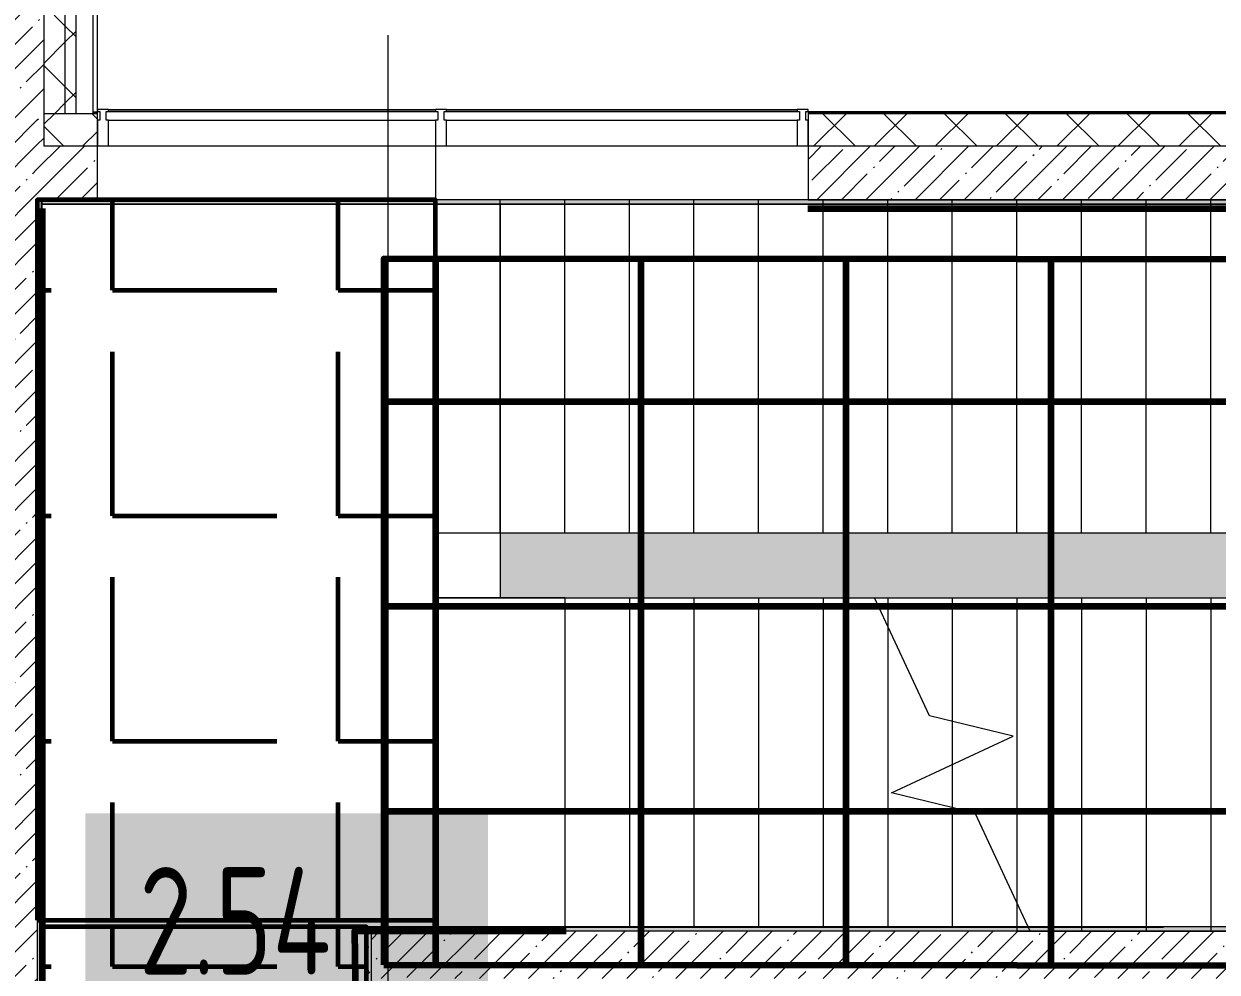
# Model space of a CAD drawing. Header units: millimetres. Extents: x -164500 to 426394, y -23753 to 102118.
# Drawn here: x 241740 to 247282, y 17559 to 21967 of the extents above; entities that cross this region are included whole.
import ezdxf

# ---------------------------------------------------------------- set-up
doc = ezdxf.new("R2010")
doc.units = ezdxf.units.MM
for name, color, linetype, lineweight in [('336 лестницы', 150, 'Continuous', 120), ('374 ПК-4', 211, 'Continuous', 120), ('469 плитка КР10 лестницы', 130, 'Continuous', 60), ('A-FLOR', 7, 'Continuous', 9), ('A-GLAZ-1', 7, 'Continuous', 5), ('A-GLAZ-CWMG', 7, 'Continuous', 9), ('A-GLAZ-CWMG-1', 7, 'Continuous', 20), ('A-WALL', 7, 'Continuous', 5), ('I-WALL', 7, 'Continuous', 5), ('S-STRS', 7, 'Continuous', 9), ('S-STRS-MBND', 7, 'Continuous', 9), ('Оси', 7, 'Continuous', 9)]:
    doc.layers.add(name, color=color, linetype=linetype, lineweight=lineweight)
doc.layers.add('A-AREA-PATT-2', color=7, linetype='Continuous', lineweight=5, true_color=0xcde0ef, transparency=1)
doc.layers.add('A-WALL-1', color=9, linetype='Continuous', lineweight=5, true_color=0x808080)
doc.layers.add('A-WALL-FNSH-1', color=9, linetype='Continuous', lineweight=5, true_color=0x808080)
doc.styles.add('СПДС', font='ГОСТ тип А.ttf', dxfattribs={"width": 0.9})
pattern_1 = [(45, (148772.12, -0.94), (-114.04925, 114.04925), []), (45, (148886.17, -0.94), (-114.04925, 114.04925), [201.612, -40.322, 6.706, -33.617])]
pattern_2 = [(45, (148772.12, -0.94), (-141.42136, 141.42136), []), (135, (148772.12, -0.94), (-141.42136, -141.42136), [])]
pattern_3 = [(0, (148772.123, -0.94), (243.84, 60.96), [20.117, -162.763, 20.117, -162.763, -975.36]), (0, (148772.123, -0.94), (243.84, 60.96), [-365.76, 20.117, -345.643, 20.117, -162.763, -426.72]), (0, (148772.123, -0.94), (243.84, 60.96), [-914.4, 20.117, -101.803, 20.117, -284.683]), (120, (148863.563, 29.54), (-174.71291, 180.691634), [20.117, -162.763, 20.117, -162.763, -975.36]), (120, (148863.563, 29.54), (-174.71291, 180.691634), [-365.76, 20.117, -345.643, 20.117, -162.763, -426.72]), (120, (148863.563, 29.54), (-174.71291, 180.691634), [-914.4, 20.117, -101.803, 20.117, -284.683]), (240, (148894.043, 151.46), (-69.12709, -241.651634), [20.117, -162.763, 20.117, -162.763, -975.36]), (240, (148894.043, 151.46), (-69.12709, -241.651634), [-365.76, 20.117, -345.643, 20.117, -162.763, -426.72]), (240, (148894.043, 151.46), (-69.12709, -241.651634), [-914.4, 20.117, -101.803, 20.117, -284.683])]
pattern_4 = [(0, (354260.5, 27014.1), (0, 1047.75), [762, -285.75]), (90, (354260.5, 27014.1), (-1047.75, 6e-14), [762, -285.75])]

# ---------------------------------------------------------------- blocks, each defined once
blk = doc.blocks.new('Прямоугольный импост - Импост структурный с накладкой - 170мм-22874499-Объем проектирования 2 этажа')
at = {"layer": 'A-GLAZ-CWMG-1'}
for p, q in [((0, 160), (-50, 160)), ((-50, 160), (-50, 40)), ((0, 40), (0, 160)), ((-50, 40), (-40, 40)), ((-40, 0), (-50, 0)), ((-50, 0), (-50, -10)), ((-40, 40), (-40, 0)), ((-10, 0), (-10, 40)), ((-10, 40), (0, 40)), ((0, 0), (-10, 0)), ((0, -10), (0, 0)), ((-50, -10), (0, -10))]:
    blk.add_line(p, q, dxfattribs=at)
blk = doc.blocks.new('PNS_Панель прямоугольная1 - Нр_Стекло - 40мм-22959730-Объем проектирования 2 этажа')
at = {"layer": 'A-GLAZ-1'}
for p, q in [((-770, 0), (770, 0)), ((760, 0), (-760, 0)), ((-760, -40), (760, -40))]:
    blk.add_line(p, q, dxfattribs=at)
blk = doc.blocks.new('PNS_Панель прямоугольная1 - Нр_Стекло - 40мм-23689183-Объем проектирования 2 этажа')
at = {"layer": 'A-GLAZ-1'}
for p, q in [((-825, 0), (825, 0)), ((815, 0), (-815, 0)), ((-815, -40), (815, -40))]:
    blk.add_line(p, q, dxfattribs=at)
blk = doc.blocks.new('Прямоугольный импост - Импост структурный с накладкой - 170мм-22874516-Объем проектирования 2 этажа')
at = {"layer": 'A-GLAZ-CWMG-1'}
for p, q in [((-50, 40), (-50, 160)), ((-50, 160), (0, 160)), ((0, 160), (0, 40)), ((-40, 40), (-50, 40)), ((-50, -10), (-50, 0)), ((-50, 0), (-40, 0)), ((-40, 0), (-40, 40)), ((-10, 40), (-10, 0)), ((0, 40), (-10, 40)), ((-10, 0), (0, 0)), ((0, 0), (0, -10)), ((0, -10), (-50, -10))]:
    blk.add_line(p, q, dxfattribs=at)
blk = doc.blocks.new('Прямоугольный импост - Импост структурный с накладкой - 170мм-22855553-Объем проектирования 2 этажа')
at = {"layer": 'A-GLAZ-CWMG'}
for p, q in [((93360, 21570), (94880, 21570)), ((93360, 21400), (94880, 21400))]:
    blk.add_line(p, q, dxfattribs=at)
blk = doc.blocks.new('Прямоугольный импост - Импост структурный с накладкой - 170мм-23689142-Объем проектирования 2 этажа')
at = {"layer": 'A-GLAZ-CWMG'}
for p, q in [((94930, 21570), (96560, 21570)), ((94930, 21400), (96560, 21400))]:
    blk.add_line(p, q, dxfattribs=at)
blk = doc.blocks.new('Прямоугольный импост - Импост структурный с накладкой - 170мм-22874498-Объем проектирования 2 этажа')
at = {"layer": 'A-GLAZ-CWMG-1'}
for p, q in [((-25, 40), (-25, 160)), ((-25, 160), (25, 160)), ((25, 160), (25, 40)), ((-15, 40), (-25, 40)), ((-25, -10), (-25, 0)), ((-25, 0), (-15, 0)), ((-15, 0), (-15, 40)), ((15, 40), (15, 0)), ((25, 40), (15, 40)), ((15, 0), (25, 0)), ((25, 0), (25, -10)), ((25, -10), (-25, -10))]:
    blk.add_line(p, q, dxfattribs=at)

msp = doc.modelspace()

# ---------------------------------------------------------------- hatches: boundary and pattern name
at = {"layer": '336 лестницы'}
h = msp.add_hatch(dxfattribs=at)
h.set_pattern_fill('ANSI37', color=256, scale=300, angle=45)
h.set_pattern_definition([(90, (205553.1, 26879), (-952.5, 0), []), (180, (205553.1, 26879), (-6e-14, -952.5), [])])
h.paths.add_polyline_path([(243411.123, 17592.834), (249291.867, 17589.372), (249291.867, 20871.264), (243411.123, 20874.727)])
at = {"layer": '469 плитка КР10 лестницы'}
h = msp.add_hatch(dxfattribs=at)
h.set_pattern_fill('ANGLE', color=256, scale=150)
h.set_pattern_definition(pattern_4)
h.paths.add_polyline_path([(241802.123, 17800.557), (243652.123, 17800.557), (243652.123, 21149.059), (241802.123, 21149.059)])
h = msp.add_hatch(dxfattribs=at)
h.set_pattern_fill('ANGLE', color=256, scale=150)
h.set_pattern_definition(pattern_4)
h.paths.add_polyline_path([(241827.123, 13539.059), (243331.123, 13539.059), (243331.123, 17770.059), (241827.123, 17770.059)])
at = {"layer": 'A-AREA-PATT-2'}
h = msp.add_hatch(color=256, dxfattribs=at)
h.paths.add_polyline_path([(247852.123, 19299.059), (247852.123, 19599.059), (243952.123, 19599.059), (243952.123, 19299.059), (247552.123, 19299.059)])
h.paths.add_polyline_path([(249092.123, 20724.059), (249331.623, 20724.059), (249331.623, 20748.559), (249017.123, 20748.559), (249017.123, 20724.059), (249042.123, 20724.059)])
h.paths.add_polyline_path([(245382.123, 21129.059), (245449.725, 21129.059), (245449.725, 21139.059), (245332.042, 21139.059), (245332.042, 21129.059), (245337.646, 21129.059)])
at = {"layer": 'A-WALL'}
h = msp.add_hatch(dxfattribs=at)
h.set_pattern_fill('FP_24', color=256, style=0, pattern_type=2)
h.set_pattern_definition(pattern_2)
h.paths.add_polyline_path([(241932.123, 21549.059), (241982.123, 21549.059), (241982.123, 27249.058), (241932.123, 27248.429), (241932.123, 21552.059)])
h = msp.add_hatch(dxfattribs=at)
h.set_pattern_fill('FP_24', color=256, style=0, pattern_type=2)
h.set_pattern_definition(pattern_2)
h.paths.add_polyline_path([(241832.123, 21549.059), (241932.123, 21549.059), (241932.123, 27199.058), (241832.123, 27199.058), (241832.123, 21552.059)])
h = msp.add_hatch(dxfattribs=at)
h.set_pattern_fill('FP_24', color=256, style=0, pattern_type=2)
h.set_pattern_definition(pattern_2)
h.paths.add_polyline_path([(259122.123, 21399.059), (260022.123, 21399.059), (260022.123, 21549.059), (258722.572, 21549.059), (258722.572, 21399.059)])
h.paths.add_polyline_path([(254322.34, 21399.059), (255622.572, 21399.059), (255622.572, 21549.059), (254322.34, 21549.059)])
h.paths.add_polyline_path([(257822.572, 21399.059), (257822.572, 21549.059), (256522.572, 21549.059), (256522.572, 21399.059), (257294.361, 21399.059)])
h.paths.add_polyline_path([(252022.34, 21399.059), (252022.34, 21549.059), (250822.123, 21549.059), (250822.123, 21399.059)])
h.paths.add_polyline_path([(249847.123, 21399.059), (249922.123, 21399.059), (249922.123, 21549.059), (245382.123, 21549.059), (245382.123, 21399.059), (249637.123, 21399.059)])
h.paths.add_polyline_path([(242082.123, 21399.059), (242082.123, 21549.059), (241832.123, 21549.059), (241832.123, 21399.059)])
h.paths.add_polyline_path([(266689.908, 21399.059), (268022.34, 21399.059), (268022.34, 21549.059), (266672.572, 21549.059), (266672.572, 21399.059)])
h.paths.add_polyline_path([(264521.705, 21399.059), (265772.572, 21399.059), (265772.572, 21549.059), (264372.572, 21549.059), (264372.572, 21399.059)])
h.paths.add_polyline_path([(260922.123, 21399.059), (262072.572, 21399.059), (262072.572, 21549.059), (260922.123, 21549.059)])
h.paths.add_polyline_path([(273602.123, 21399.059), (274002.123, 21399.059), (274002.123, 21549.059), (268922.34, 21549.059), (268922.34, 21399.059), (272471.783, 21399.059)])
at = {"layer": 'I-WALL'}
h = msp.add_hatch(dxfattribs=at)
h.set_pattern_fill('FP_1', color=256, style=0, pattern_type=2)
h.set_pattern_definition(pattern_1)
h.paths.add_polyline_path([(241822.123, 21399.059), (241832.123, 21399.059), (241832.123, 27099.058), (241582.123, 27099.058), (241582.123, 21549.059), (241802.123, 21549.059), (241802.123, 21399.059)])
h = msp.add_hatch(dxfattribs=at)
h.set_pattern_fill('FP_1', color=256, style=0, pattern_type=2)
h.set_pattern_definition(pattern_1)
h.paths.add_polyline_path([(241755.572, 13619.059), (241772.123, 13619.059), (241772.123, 13627.059), (241802.123, 13627.059), (241802.123, 21549.059), (241582.123, 21549.059), (241582.123, 13619.059)])
h = msp.add_hatch(dxfattribs=at)
h.set_pattern_fill('FP_1', color=256, style=0, pattern_type=2)
h.set_pattern_definition(pattern_1)
h.paths.add_polyline_path([(249017.123, 21149.059), (249332.123, 21149.059), (249332.123, 21399.059), (245382.123, 21399.059), (245382.123, 21149.059), (246453.345, 21149.059)])
h.paths.add_polyline_path([(241822.623, 21149.059), (242082.123, 21149.059), (242082.123, 21399.059), (241802.123, 21399.059), (241802.123, 21149.059), (241822.123, 21149.059)])
h = msp.add_hatch(dxfattribs=at)
h.set_pattern_fill('FP_191', color=256, style=0, pattern_type=2)
h.set_pattern_definition(pattern_3)
h.paths.add_polyline_path([(241822.123, 13627.059), (241822.123, 21149.059), (241802.123, 21149.059), (241802.898, 13627.059), (241814.123, 13627.059)])
h = msp.add_hatch(dxfattribs=at)
h.set_pattern_fill('FP_191', color=256, style=0, pattern_type=2)
h.set_pattern_definition(pattern_3)
h.paths.add_polyline_path([(249017.123, 21129.059), (249331.123, 21129.059), (249332.123, 21149.059), (241822.623, 21149.059), (241822.623, 21129.059), (247852.123, 21129.059)])
h = msp.add_hatch(dxfattribs=at)
h.set_pattern_fill('FP_191', color=256, style=0, pattern_type=2)
h.set_pattern_definition(pattern_3)
h.paths.add_polyline_path([(243352.123, 13619.059), (243352.123, 17769.059), (243332.123, 17769.059), (243332.123, 13640.059)])
h.paths.add_polyline_path([(243332.123, 13619.059), (243352.123, 13619.059), (243332.123, 13639.059)])
h = msp.add_hatch(dxfattribs=at)
h.set_pattern_fill('FP_191', color=256, style=0, pattern_type=2)
h.set_pattern_definition(pattern_3)
h.paths.add_polyline_path([(249352.123, 17749.059), (249352.123, 17769.059), (243352.123, 17769.059), (243352.123, 17749.059), (249344.283, 17749.059)])
h = msp.add_hatch(dxfattribs=at)
h.set_pattern_fill('FP_1', color=256, style=0, pattern_type=2)
h.set_pattern_definition(pattern_1)
h.paths.add_polyline_path([(244507.646, 17529.059), (249572.123, 17529.059), (249572.123, 17749.059), (243352.123, 17749.059), (243352.123, 17529.059), (244359.191, 17529.059)])

# ---------------------------------------------------------------- linework, layer by layer
at = {"layer": '336 лестницы'}
msp.add_lwpolyline([(243411.123, 17592.834), (249291.867, 17589.372), (249291.867, 20871.264), (243411.123, 20874.727)], close=True, dxfattribs=at)
at = {"layer": '374 ПК-4'}
for points in [[(241876.123, 13599.059), (241826.123, 13599.059), (241826.123, 21108.059)], [(245381.123, 21108.059), (249331.123, 21108.059), (249330.123, 17750.059), (247851.123, 17750.059)], [(244259.168, 17750.059), (243275.37, 17750.059), (243331.123, 13619.059), (243226.123, 13620.059)]]:
    msp.add_lwpolyline(points, dxfattribs=at)
at = {"layer": '469 плитка КР10 лестницы'}
for points in [[(241802.123, 17800.557), (243652.123, 17800.557), (243652.123, 21149.059), (241802.123, 21149.059)], [(241827.123, 13539.059), (243331.123, 13539.059), (243331.123, 17770.059), (241827.123, 17770.059)]]:
    msp.add_lwpolyline(points, close=True, dxfattribs=at)
at = {"layer": 'A-FLOR'}
for p, q in [((242116.939, 21400), (243652.123, 21400)), ((242116.939, 21399.059), (243652.123, 21399.059)), ((243652.123, 21400), (243652.123, 21150)), ((243652.123, 21399.059), (243652.123, 21149.059)), ((241822.123, 13640), (241822.123, 21130)), ((241822.123, 13639.059), (241822.123, 21129.059)), ((241822.623, 21130), (243952.123, 21130)), ((241822.623, 21129.059), (243952.123, 21129.059)), ((243652.123, 21130), (243652.123, 19300)), ((243652.123, 21129.059), (243652.123, 19299.059)), ((243952.123, 21130), (243952.123, 19300)), ((243952.123, 21129.059), (243952.123, 19299.059)), ((243652.123, 19300), (244252.123, 19300)), ((243652.123, 19299.059), (244252.123, 19299.059)), ((244252.123, 19300), (244252.123, 17770)), ((244252.123, 19299.059), (244252.123, 17769.059)), ((243331.123, 17750), (243331.123, 13640)), ((243331.123, 17749.059), (243331.123, 13639.059))]:
    msp.add_line(p, q, dxfattribs=at)
at = {"layer": 'A-WALL'}
for p, q in [((242062.123, 21549.059), (242062.123, 27329.058)), ((241982.123, 21549.059), (241982.123, 27249.058)), ((241932.123, 21549.059), (241932.123, 27199.058)), ((241832.123, 27099.058), (241832.123, 21399.059)), ((242082.123, 21549.059), (241832.123, 21549.059)), ((242062.123, 21557.059), (242082.123, 21557.059)), ((242082.123, 21552.059), (242062.123, 21552.059)), ((249922.123, 21552.059), (245382.123, 21552.059)), ((249922.123, 21549.059), (245382.123, 21549.059)), ((241832.123, 21399.059), (242082.123, 21399.059)), ((245382.123, 21399.059), (249922.123, 21399.059)), ((241802.123, 21149.059), (241822.123, 21149.059)), ((241802.123, 21149.059), (241802.123, 13627.059)), ((243332.123, 17769.059), (243332.123, 13639.059)), ((249352.123, 17749.059), (243352.123, 17749.059))]:
    msp.add_line(p, q, dxfattribs=at)
at = {"layer": 'A-WALL-1'}
for p, q in [((242082.123, 21149.059), (242082.123, 21549.059)), ((245382.123, 21549.059), (245382.123, 21149.059)), ((245382.123, 21149.059), (241822.123, 21149.059)), ((241822.123, 13627.059), (241822.123, 21149.059)), ((241822.623, 21149.059), (241822.623, 21129.059)), ((241822.623, 21129.059), (249332.123, 21129.059)), ((245382.123, 21149.059), (249352.123, 21149.059)), ((243332.123, 17769.059), (243331.123, 17769.059)), ((243352.123, 17749.059), (243352.123, 13619.059))]:
    msp.add_line(p, q, dxfattribs=at)
at = {"layer": 'A-WALL-FNSH-1'}
for p, q in [((242082.123, 21549.059), (242082.123, 27349.058)), ((249922.123, 21557.059), (245382.123, 21557.059)), ((245382.123, 21557.059), (245382.123, 21549.059)), ((241828.623, 21129.059), (241828.623, 21128.059)), ((249331.123, 17770.059), (243331.123, 17770.059)), ((243331.123, 17770.059), (243331.123, 17749.059)), ((243332.123, 17769.059), (247032.534, 17769.059)), ((244490.715, 17769.059), (244490.715, 17770.059)), ((247032.534, 17770.059), (247032.534, 17769.059))]:
    msp.add_line(p, q, dxfattribs=at)
at = {"layer": 'I-WALL'}
for p, q in [((247851.123, 21128.059), (241822.123, 21128.059)), ((241823.123, 21128.059), (241823.123, 13639.059)), ((243562.213, 21128.059), (243562.213, 21129.059)), ((243627.623, 21128.059), (243627.623, 21129.059)), ((243633.623, 21128.059), (243633.623, 21129.059)), ((243331.623, 17770.059), (243331.623, 17769.059)), ((243332.123, 17770.059), (243332.123, 17769.059)), ((243881.535, 17770.059), (243881.535, 17769.059)), ((243890.715, 17770.059), (243890.715, 17769.059))]:
    msp.add_line(p, q, dxfattribs=at)
at = {"layer": 'S-STRS'}
for p, q in [((243652.123, 19599.059), (243652.123, 21129.059)), ((243952.123, 19599.059), (243952.123, 21129.059)), ((243952.123, 19599.059), (243952.123, 21129.059)), ((244252.123, 19599.059), (244252.123, 21129.059)), ((244252.123, 19599.059), (244252.123, 21129.059)), ((244552.123, 19599.059), (244552.123, 21129.059)), ((244552.123, 19599.059), (244552.123, 21129.059)), ((244852.123, 19599.059), (244852.123, 21129.059)), ((244852.123, 19599.059), (244852.123, 21129.059)), ((245152.123, 19599.059), (245152.123, 21129.059)), ((245152.123, 19599.059), (245152.123, 21129.059)), ((245452.123, 19599.059), (245452.123, 21129.059)), ((245452.123, 19599.059), (245452.123, 21129.059)), ((245752.123, 19599.059), (245752.123, 21129.059)), ((245752.123, 19599.059), (245752.123, 21129.059)), ((246052.123, 19599.059), (246052.123, 21129.059)), ((246052.123, 19599.059), (246052.123, 21129.059)), ((246352.123, 19599.059), (246352.123, 21129.059)), ((246352.123, 19599.059), (246352.123, 21129.059)), ((246652.123, 19599.059), (246652.123, 21129.059)), ((246652.123, 19599.059), (246652.123, 21129.059)), ((246952.123, 19599.059), (246952.123, 21129.059)), ((246952.123, 19599.059), (246952.123, 21129.059)), ((247252.123, 19599.059), (247252.123, 21129.059)), ((247252.123, 19599.059), (247252.123, 21129.059)), ((243952.123, 19599.059), (243652.123, 19599.059)), ((244252.123, 19599.059), (243952.123, 19599.059)), ((244552.123, 19599.059), (244252.123, 19599.059)), ((244852.123, 19599.059), (244552.123, 19599.059)), ((245152.123, 19599.059), (244852.123, 19599.059)), ((245452.123, 19599.059), (245152.123, 19599.059)), ((245752.123, 19599.059), (245452.123, 19599.059)), ((246052.123, 19599.059), (245752.123, 19599.059)), ((246352.123, 19599.059), (246052.123, 19599.059)), ((246652.123, 19599.059), (246352.123, 19599.059)), ((246952.123, 19599.059), (246652.123, 19599.059)), ((247252.123, 19599.059), (246952.123, 19599.059)), ((247552.123, 19599.059), (247252.123, 19599.059)), ((244252.123, 19299.059), (244252.123, 17769.059)), ((244252.123, 19299.059), (244552.123, 19299.059)), ((244252.123, 19299.059), (244252.123, 17769.059)), ((244252.123, 19299.059), (244252.123, 17769.059)), ((244252.123, 19299.059), (244252.123, 17769.059)), ((244552.123, 19299.059), (244852.123, 19299.059)), ((244552.123, 19299.059), (244552.123, 17769.059)), ((244552.123, 19299.059), (244552.123, 17769.059)), ((244852.123, 19299.059), (245152.123, 19299.059)), ((244852.123, 19299.059), (244852.123, 17769.059)), ((244852.123, 19299.059), (244852.123, 17769.059)), ((245152.123, 19299.059), (245452.123, 19299.059)), ((245152.123, 19299.059), (245152.123, 17769.059)), ((245152.123, 19299.059), (245152.123, 17769.059)), ((245452.123, 19299.059), (245690.735, 19299.059)), ((245452.123, 19299.059), (245452.123, 17769.059)), ((245452.123, 19299.059), (245452.123, 17769.059)), ((245690.735, 19299.059), (245752.123, 19299.059)), ((245752.123, 19299.059), (246052.123, 19299.059)), ((245752.123, 19299.059), (245752.123, 19167.411)), ((245752.123, 19299.059), (245752.123, 19167.411)), ((246052.123, 19299.059), (246352.123, 19299.059)), ((246052.123, 19299.059), (246052.123, 18724.958)), ((246052.123, 19299.059), (246052.123, 18724.958)), ((246352.123, 19299.059), (246652.123, 19299.059)), ((246352.123, 19299.059), (246352.123, 17880.707)), ((246352.123, 19299.059), (246352.123, 17880.707)), ((246652.123, 19299.059), (246952.123, 19299.059)), ((246652.123, 19299.059), (246652.123, 17769.059)), ((246652.123, 19299.059), (246652.123, 17769.059)), ((246952.123, 19299.059), (247252.123, 19299.059)), ((246952.123, 19299.059), (246952.123, 17769.059)), ((246952.123, 19299.059), (246952.123, 17769.059)), ((247252.123, 19299.059), (247552.123, 19299.059)), ((247252.123, 19299.059), (247252.123, 17769.059)), ((247252.123, 19299.059), (247252.123, 17769.059)), ((245752.123, 19167.411), (245752.123, 17769.059)), ((245752.123, 19167.411), (245752.123, 17769.059)), ((246052.123, 18724.958), (246052.123, 18524.059)), ((246052.123, 18724.958), (246052.123, 18524.059)), ((246052.123, 18524.059), (246052.123, 18323.159)), ((246052.123, 18524.059), (246052.123, 18323.159)), ((246052.123, 18323.159), (246052.123, 17769.059)), ((246052.123, 18323.159), (246052.123, 17769.059)), ((246352.123, 17880.707), (246352.123, 17749.059)), ((246352.123, 17880.707), (246352.123, 17749.059)), ((246352.123, 17749.059), (246413.512, 17749.059))]:
    msp.add_line(p, q, dxfattribs=at)
at = {"layer": 'S-STRS-MBND'}
for p, q in [((243652.123, 19599.059), (243652.123, 21149.059)), ((247852.123, 21149.059), (243652.123, 21149.059)), ((243952.123, 19599.059), (243952.123, 21149.059)), ((243952.123, 19599.059), (243952.123, 21149.059)), ((244252.123, 19599.059), (244252.123, 21149.059)), ((244252.123, 19599.059), (244252.123, 21149.059)), ((244552.123, 19599.059), (244552.123, 21149.059)), ((244552.123, 19599.059), (244552.123, 21149.059)), ((244852.123, 19599.059), (244852.123, 21149.059)), ((244852.123, 19599.059), (244852.123, 21149.059)), ((245152.123, 19599.059), (245152.123, 21149.059)), ((245152.123, 19599.059), (245152.123, 21149.059)), ((245452.123, 19599.059), (245452.123, 21149.059)), ((245452.123, 19599.059), (245452.123, 21149.059)), ((245752.123, 19599.059), (245752.123, 21149.059)), ((245752.123, 19599.059), (245752.123, 21149.059)), ((246052.123, 19599.059), (246052.123, 21149.059)), ((246052.123, 19599.059), (246052.123, 21149.059)), ((246352.123, 19599.059), (246352.123, 21149.059)), ((246352.123, 19599.059), (246352.123, 21149.059)), ((246652.123, 19599.059), (246652.123, 21149.059)), ((246652.123, 19599.059), (246652.123, 21149.059)), ((246952.123, 19599.059), (246952.123, 21149.059)), ((246952.123, 19599.059), (246952.123, 21149.059)), ((247252.123, 19599.059), (247252.123, 21149.059)), ((247252.123, 19599.059), (247252.123, 21149.059)), ((247852.123, 19599.059), (243652.123, 19599.059)), ((245690.735, 19299.059), (247852.123, 19299.059)), ((245946.469, 18750.636), (245690.735, 19299.059)), ((245752.123, 19299.059), (245752.123, 19167.411)), ((245752.123, 19299.059), (245752.123, 19167.411)), ((246052.123, 19299.059), (246052.123, 18724.958)), ((246052.123, 19299.059), (246052.123, 18724.958)), ((246352.123, 19299.059), (246352.123, 17880.707)), ((246352.123, 19299.059), (246352.123, 17880.707)), ((246652.123, 19299.059), (246652.123, 17749.059)), ((246652.123, 19299.059), (246652.123, 17749.059)), ((246952.123, 19299.059), (246952.123, 17749.059)), ((246952.123, 19299.059), (246952.123, 17749.059)), ((247252.123, 19299.059), (247252.123, 17749.059)), ((247252.123, 19299.059), (247252.123, 17749.059)), ((246335.345, 18656.127), (245946.469, 18750.636)), ((245768.902, 18391.99), (246335.345, 18656.127)), ((246052.123, 18524.059), (246052.123, 18323.159)), ((246052.123, 18524.059), (246052.123, 18323.159)), ((246157.778, 18297.482), (245768.902, 18391.99)), ((246413.512, 17749.059), (246157.778, 18297.482)), ((246413.512, 17749.059), (247852.123, 17749.059))]:
    msp.add_line(p, q, dxfattribs=at)
at = {"layer": 'Оси'}
msp.add_lwpolyline([(243432.123, -1907.2), (243432.123, 3092.8), (243432.123, 16914.156), (243432.123, 21914.156)], dxfattribs=at)

# ---------------------------------------------------------------- block references
at = {"layer": 'A-GLAZ-1'}
for name, p in [('PNS_Панель прямоугольная1 - Нр_Стекло - 40мм-22959730-Объем проектирования 2 этажа', (242892.123, 21559.059)), ('PNS_Панель прямоугольная1 - Нр_Стекло - 40мм-23689183-Объем проектирования 2 этажа', (244517.123, 21559.059))]:
    msp.add_blockref(name, p, dxfattribs=at)
at = {"layer": 'A-GLAZ-CWMG', "rotation": 180}
msp.add_blockref('Прямоугольный импост - Импост структурный с накладкой - 170мм-22874499-Объем проектирования 2 этажа', (242082.123, 21559.059), dxfattribs=at)
at = {"layer": 'A-GLAZ-CWMG'}
for name in ['Прямоугольный импост - Импост структурный с накладкой - 170мм-22855553-Объем проектирования 2 этажа', 'Прямоугольный импост - Импост структурный с накладкой - 170мм-23689142-Объем проектирования 2 этажа']:
    msp.add_blockref(name, (148772.123, -0.941), dxfattribs=at)
at = {"layer": 'A-GLAZ-CWMG', "extrusion": (0, 0, -1), "rotation": 180}
for name, p in [('Прямоугольный импост - Импост структурный с накладкой - 170мм-22874498-Объем проектирования 2 этажа', (-243677.123, 21559.059)), ('Прямоугольный импост - Импост структурный с накладкой - 170мм-22874516-Объем проектирования 2 этажа', (-245382.123, 21559.059))]:
    msp.add_blockref(name, p, dxfattribs=at)

# ---------------------------------------------------------------- texts
at = {"insert": (242274.869, 18047.476), "char_height": 500, "width": 1370.88562, "attachment_point": 1, "style": 'СПДС', "bg_fill": 1, "box_fill_scale": 1.5, "bg_fill_color": 7, "bg_fill_true_color": 16777215, "bg_fill_transparency": 0}
msp.add_mtext('2.54', dxfattribs=at)

doc.saveas('drawing.dxf')
